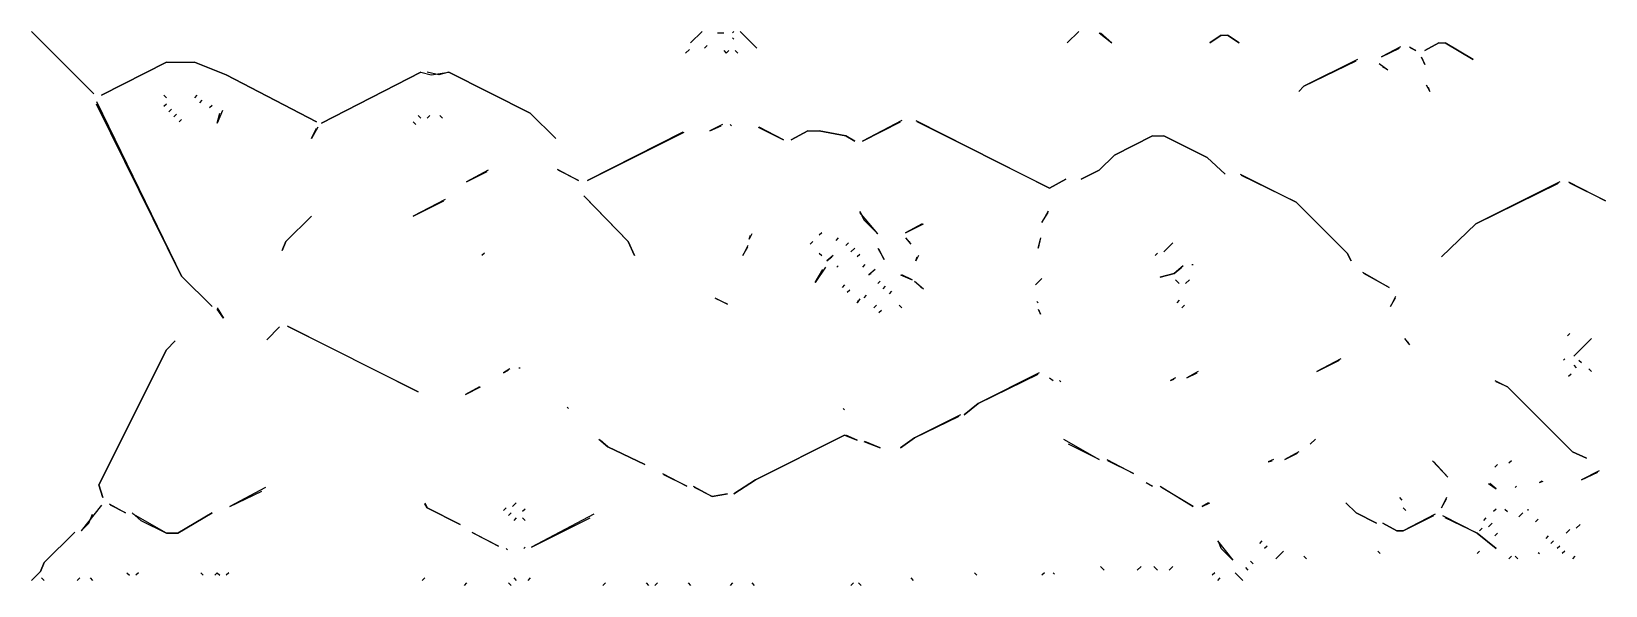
# Model space of a CAD drawing. Extents: x 1 to 2775, y -31 to 2075.
# Drawn here: x 25.2 to 231.3, y 2002.3 to 2074.8 of the extents above; entities that cross this region are included whole.
import ezdxf

# ---------------------------------------------------------------- set-up
doc = ezdxf.new("R2010")
doc.units = 0
doc.layers.add('LINEWORK', color=4, linetype='CONTINUOUS')

msp = doc.modelspace()

# ---------------------------------------------------------------- linework, layer by layer
at = {"layer": 'LINEWORK'}
for points in [[(25.1667, 2074.8333), (33.3333, 2066.6667)], [(113, 2074.8333), (111.5, 2073.3333)], [(115, 2074.6667), (115.8333, 2074.6667)], [(117.1667, 2074.8333), (117, 2074.6667)], [(118, 2074.8333), (120.1667, 2072.6667)], [(162.3333, 2074.8333), (160.8333, 2073.3333)], [(165, 2074.6667), (166.6667, 2073.3333), (165.1667, 2074.6667)], [(181, 2074.3333), (179.5, 2073.3333), (181, 2074.3333), (181.8333, 2074.3333), (183.3333, 2073.3333), (181.8333, 2074.3333)], [(111.3333, 2072.5), (110.8333, 2072)], [(113.6667, 2073), (113.3333, 2072.6667)], [(115.8333, 2072.3333), (116.1667, 2072), (116.5, 2072.3333), (116.1667, 2072)], [(117, 2074), (117.1667, 2073.8333)], [(117.3333, 2072.3333), (117.6667, 2072)], [(204.5, 2072.8333), (202, 2071.5), (204.3333, 2072.6667)], [(205.6667, 2072.8333), (206.5, 2072.3333), (205.8333, 2072.6667)], [(209.5, 2073.3333), (207.6667, 2072.3333), (209.5, 2073.3333), (210.3333, 2073.3333), (214, 2071.1667), (210.3333, 2073.3333)], [(42.8333, 2070.8333), (34.3333, 2066.5), (42.8333, 2070.8333), (46.5, 2070.8333), (50.6667, 2069.1667), (62.5, 2063), (50.6667, 2069.1667), (46.5, 2070.8333)], [(198.8333, 2071.1667), (191.8333, 2067.6667), (191.1667, 2067), (191.8333, 2067.6667), (198.6667, 2071)], [(201.6667, 2070.6667), (202.8333, 2069.8333), (202.1667, 2070.1667)], [(207.1667, 2071.5), (207.6667, 2070.5), (207.3333, 2071.3333)], [(76.1667, 2069.5), (63.1667, 2062.8333), (76.1667, 2069.5), (77.5, 2069.1667), (79.8333, 2069.5), (90.5, 2064.1667), (93.8333, 2060.8333), (90.5, 2064.1667), (79.8333, 2069.5), (78.5, 2069.1667), (77, 2069.5)], [(42.5, 2066.5), (42.8333, 2066.1667)], [(46.8333, 2066.5), (46.5, 2066.1667)], [(47.5, 2065.8333), (47.1667, 2065.5)], [(207.8333, 2067.8333), (208.3333, 2067), (208.1667, 2067.5)], [(33.6667, 2065.6667), (44.8333, 2042.8333), (48.8333, 2038.8333), (44.8333, 2042.8333), (33.6667, 2065.3333)], [(42.8333, 2065.3333), (42.5, 2065)], [(43.5, 2064.6667), (43.1667, 2064.3333)], [(44.1667, 2064), (43.8333, 2063.6667)], [(48.8333, 2065.1667), (48.5, 2064.8333)], [(50.1667, 2064.5), (49.5, 2062.8333), (49.8333, 2064.1667)], [(75.8333, 2063.8333), (76.1667, 2063.5)], [(77.3333, 2063.8333), (77, 2063.5)], [(78.6667, 2063.8333), (79, 2063.5)], [(44.8333, 2063.3333), (44.5, 2063)], [(62.6667, 2062.3333), (61.8333, 2060.8333), (62.5, 2062.1667)], [(75.1667, 2063), (75.5, 2062.6667)], [(110.5, 2061.6667), (98, 2055.3333), (110.6667, 2061.6667)], [(115.6667, 2062.6667), (114, 2061.8333), (115.5, 2062.5)], [(116.6667, 2062.6667), (116.8333, 2062.5)], [(120.3333, 2062.3333), (123.6667, 2060.6667), (120.5, 2062.3333)], [(126.8333, 2061.8333), (124.6667, 2060.6667), (126.8333, 2061.8333), (128.3333, 2061.8333), (131.8333, 2061.1667), (133, 2060.5), (131.8333, 2061.1667), (128.3333, 2061.8333)], [(139.1667, 2063.1667), (134, 2060.5), (139, 2063)], [(141, 2063.1667), (158.5, 2054.3333), (160.6667, 2055.5), (158.5, 2054.3333), (141.1667, 2063)], [(172, 2061.1667), (167, 2058.6667), (165, 2056.6667), (162.6667, 2055.5), (165, 2056.6667), (167, 2058.6667), (172, 2061.1667), (173.5, 2061.1667), (179.1667, 2058.3333), (181.5, 2056.1667), (179.1667, 2058.3333), (173.5, 2061.1667)], [(85, 2056.6667), (82.1667, 2055.1667), (84.8333, 2056.5)], [(94, 2056.8333), (96.8333, 2055.3333), (94.1667, 2056.6667)], [(183.5, 2056.1667), (190.8333, 2052.5), (197.5, 2045.8333), (198, 2044.8333), (197.5, 2045.8333), (190.8333, 2052.5), (183.6667, 2056)], [(225.3333, 2055.1667), (214.3333, 2049.6667), (209.8333, 2045.3333), (214.3333, 2049.6667), (225.1667, 2055)], [(226.5, 2055.1667), (231.3333, 2052.6667), (226.6667, 2055)], [(79.3333, 2052.8333), (75.1667, 2050.6667), (79.1667, 2052.6667)], [(97.5, 2053.3333), (103.3333, 2047.3333), (104.1667, 2045.5), (103.3333, 2047.3333), (97.6667, 2053.1667)], [(61.8333, 2050.6667), (58.5, 2047.3333), (58, 2046.1667), (58.5, 2047.3333)], [(133.6667, 2051.3333), (134.1667, 2050.1667), (136, 2048.3333), (133.6667, 2051.1667)], [(141.8333, 2049.6667), (139.6667, 2048.5), (142, 2049.6667)], [(158.3333, 2051.3333), (157.5, 2049.8333), (158.3333, 2051.1667)], [(119.5, 2048.3333), (119.1667, 2047.6667), (119.3333, 2048.1667)], [(127.5, 2047.3333), (127.1667, 2047)], [(128.6667, 2048.5), (128.3333, 2048.1667)], [(130.8333, 2047.8333), (130.5, 2047.5)], [(139.6667, 2047.8333), (140.3333, 2047), (140.1667, 2047.3333)], [(157.3333, 2047.8333), (157, 2046.5), (157.3333, 2047.6667)], [(84.5, 2045.8333), (84.1667, 2045.5)], [(119, 2046.8333), (118.3333, 2045.5), (119, 2046.6667)], [(128.3333, 2045.8333), (128.6667, 2045.5)], [(130.1667, 2045.5), (129.3333, 2044.8333), (130, 2045.3333)], [(132.1667, 2047.1667), (131.8333, 2046.8333)], [(133, 2046.5), (132.5, 2046)], [(133.6667, 2045.6667), (133.3333, 2045.3333)], [(136, 2046.5), (136.8333, 2045), (136.1667, 2046.3333)], [(141.3333, 2045.5), (141, 2044.8333), (141.1667, 2045.3333)], [(172.6667, 2045.8333), (172.3333, 2045.5)], [(174.6667, 2047.1667), (173.5, 2046)], [(129.1667, 2044), (127.8333, 2042), (128.8333, 2043.6667)], [(130.8333, 2044.1667), (130.6667, 2044)], [(134.3333, 2044.3333), (134, 2044)], [(135.6667, 2043.6667), (134.8333, 2043), (135.1667, 2043.1667)], [(176, 2044.1667), (174.8333, 2043.1667), (173, 2042.6667), (174.8333, 2043.1667), (175.8333, 2044)], [(177.1667, 2044.3333), (177.3333, 2044.3333)], [(199.5, 2043.3333), (203, 2041.3333), (199.6667, 2043.1667)], [(131.6667, 2041.6667), (131.3333, 2041.3333)], [(136.3333, 2042.1667), (136, 2041.8333)], [(137, 2041.5), (136.6667, 2041.1667)], [(139, 2043), (140.5, 2042.3333), (139.1667, 2043)], [(140.8333, 2042.1667), (142, 2041.1667), (141.6667, 2041.3333)], [(157.5, 2042.5), (156.6667, 2041.6667)], [(175, 2042.3333), (175.5, 2041.8333)], [(176.8333, 2042.3333), (176.3333, 2041.8333)], [(114.6667, 2040), (116.3333, 2039.1667), (114.8333, 2039.8333)], [(132.3333, 2041), (132, 2040.6667)], [(133.6667, 2039.8333), (133.3333, 2039.3333), (133.5, 2039.6667)], [(134.5, 2040.3333), (134.1667, 2040)], [(135.8333, 2039), (135.5, 2038.6667)], [(137.8333, 2040.8333), (137.5, 2040.5)], [(138.8333, 2039), (139.1667, 2038.6667)], [(156.8333, 2039.5), (157, 2039.3333)], [(175.5, 2039.6667), (175.1667, 2039.3333)], [(176.1667, 2039), (175.8333, 2038.6667)], [(203.8333, 2040.1667), (203.1667, 2038.8333), (203.8333, 2040)], [(49.5, 2038.6667), (50.3333, 2037.3333), (49.5, 2038.5)], [(136.5, 2038.3333), (136.1667, 2038)], [(157, 2038.5), (157.3333, 2037.8333), (157.1667, 2038.3333)], [(57.6667, 2036.1667), (56, 2034.5)], [(58.6667, 2036.3333), (75.8333, 2027.6667), (58.8333, 2036.1667)], [(226.6667, 2035.3333), (226.3333, 2035)], [(44, 2034.3333), (42.8333, 2033.1667), (34, 2015.5), (34.5, 2013.8333), (34, 2015.5), (42.8333, 2033.1667)], [(205, 2034.6667), (205.6667, 2033.8333), (205.5, 2034.1667)], [(229.5, 2034.6667), (227.1667, 2032.3333)], [(89, 2030.8333), (89.1667, 2030.8333)], [(196.6667, 2032), (193.5, 2030.3333), (196.5, 2031.8333)], [(226, 2032), (225.8333, 2031.8333)], [(227.1667, 2031.1667), (227.5, 2030.8333)], [(227.8333, 2031.8333), (228.1667, 2031.5)], [(87.8333, 2030.6667), (87, 2030.1667), (87.6667, 2030.5)], [(157.1667, 2030.1667), (149.1667, 2026.1667), (147.3333, 2024.6667), (149.1667, 2026.1667), (157, 2030)], [(158.5, 2029.5), (159, 2029.1667), (158.6667, 2029.3333)], [(159.8333, 2029.1667), (160, 2029)], [(175, 2029.5), (174.3333, 2029.1667), (174.8333, 2029.3333)], [(178, 2030.3333), (176.5, 2029.5), (177.8333, 2030.1667)], [(216.8333, 2029.1667), (218.5, 2028.3333), (227, 2019.8333), (228.8333, 2019), (227, 2019.8333), (218.5, 2028.3333), (217, 2029)], [(226.8333, 2030), (226.5, 2029.6667)], [(229.1667, 2030.6667), (229.5, 2030.3333)], [(83.8333, 2028.3333), (82, 2027.3333), (84, 2028.3333)], [(95.3333, 2025.6667), (95.5, 2025.5)], [(131.5, 2025.5), (131.6667, 2025.3333)], [(146.8333, 2024.6667), (140.8333, 2021.6667), (139, 2020.3333), (140.8333, 2021.6667), (146.6667, 2024.5)], [(99.5, 2021.5), (100.6667, 2020.5), (105.5, 2018.1667), (100.6667, 2020.5), (99.6667, 2021.3333)], [(131.6667, 2022), (120, 2016.1667), (117.1667, 2014.3333), (120, 2016.1667), (131.6667, 2022), (133.3333, 2021.3333), (131.8333, 2022)], [(134.1667, 2021.1667), (136.3333, 2020.3333), (134.3333, 2021.1667)], [(160.3333, 2021.5), (165, 2018.8333), (161, 2020.8333)], [(193.3333, 2021.5), (192.6667, 2020.8333)], [(166, 2018.8333), (169.5, 2017), (166.1667, 2018.6667)], [(187.8333, 2018.8333), (187.1667, 2018.5), (187.6667, 2018.6667)], [(191.1667, 2019.8333), (189.3333, 2018.8333), (191, 2019.6667)], [(208.6667, 2018.6667), (210.6667, 2016.5), (208.8333, 2018.5)], [(219, 2018.6667), (218.6667, 2018.3333)], [(107.8333, 2017), (111, 2015.3333), (108, 2016.8333)], [(217.1667, 2018.1667), (216.8333, 2017.8333)], [(230.5, 2017.3333), (228.1667, 2016.1667), (230.3333, 2017.1667)], [(55.8333, 2015.1667), (51.1667, 2012.6667), (55.3333, 2014.6667)], [(111.8333, 2015.3333), (114.3333, 2014), (116.3333, 2014.3333), (114.3333, 2014), (112, 2015.1667)], [(171.1667, 2015.8333), (172, 2015.3333), (171.3333, 2015.6667)], [(173, 2015.3333), (177.3333, 2012.6667), (173.1667, 2015.1667)], [(216, 2015.6667), (217, 2015), (216.1667, 2015.6667)], [(219.6667, 2015.3333), (219.5, 2015.1667)], [(223, 2016), (222.6667, 2015.8333), (223.1667, 2016)], [(34.3333, 2012.8333), (31.6667, 2009.5), (32.6667, 2010.5), (33.1667, 2011.6667)], [(35.3333, 2013), (37.5, 2011.8333), (35.5, 2012.8333)], [(76.6667, 2013.1667), (77, 2012.5), (81.3333, 2010.3333), (77, 2012.5), (76.6667, 2013)], [(87.3333, 2012.5), (87, 2012.1667)], [(88.6667, 2013.1667), (88.1667, 2012.6667)], [(89.8333, 2012.3333), (89.5, 2012)], [(179.3333, 2013.1667), (178.5, 2012.6667), (179.5, 2013.1667)], [(197.3333, 2013.1667), (198.6667, 2011.8333), (201.3333, 2010.5), (198.6667, 2011.8333)], [(204.3333, 2013.8333), (204.6667, 2013.5)], [(204.8333, 2012.5), (205.1667, 2012.1667)], [(210.5, 2013.8333), (209.8333, 2012.5), (210.5, 2013.6667)], [(217, 2012.3333), (216.6667, 2012)], [(218.1667, 2012.3333), (218.5, 2012)], [(221.1667, 2012.3333), (221.1667, 2012.1667)], [(38.3333, 2011.8333), (39.5, 2010.8333), (42.8333, 2009.1667), (44.3333, 2009.1667), (48.8333, 2011.8333), (44.3333, 2009.1667), (42.8333, 2009.1667), (38.5, 2011.6667)], [(88, 2011.8333), (87.6667, 2011.5)], [(88.6667, 2011.1667), (88.3333, 2010.8333)], [(89.5, 2011.1667), (89.8333, 2010.8333)], [(98.8333, 2011.6667), (90.6667, 2007.3333), (98.3333, 2011.1667)], [(209, 2011.6667), (204.8333, 2009.5), (204, 2009.5), (202.1667, 2010.5), (204, 2009.5), (204.8333, 2009.5), (208.8333, 2011.5)], [(210, 2011.5), (214.5, 2009.1667), (217, 2007.1667), (214.5, 2009.1667), (210.3333, 2011.1667)], [(215.6667, 2011.1667), (215.3333, 2010.8333)], [(216.5, 2010.5), (216, 2010)], [(220.5, 2011.8333), (220, 2011.3333)], [(222.5, 2011), (222.1667, 2010.6667)], [(228, 2010.3333), (227.5, 2009.8333)], [(30.8333, 2009.3333), (26.8333, 2005.3333), (26.3333, 2004.1667), (25.1667, 2003), (26.3333, 2004.1667), (26.8333, 2005.3333)], [(82.8333, 2009.3333), (86.3333, 2007.5), (83, 2009.1667)], [(180.5, 2008.1667), (182.5, 2005.6667), (181, 2007.1667), (180.6667, 2008)], [(186.3333, 2008.1667), (186, 2007.8333)], [(215.1667, 2009.8333), (214.8333, 2009.5)], [(217.1667, 2009.1667), (216.8333, 2008.8333)], [(223.8333, 2008.8333), (223.5, 2008.5)], [(224.5, 2008.1667), (224.1667, 2007.8333)], [(226.6667, 2009.6667), (226.1667, 2009.1667)], [(87.3333, 2007.1667), (87.5, 2007)], [(89.8333, 2007.3333), (89.6667, 2007.1667)], [(187, 2007.5), (186.6667, 2007.1667)], [(189.1667, 2006.8333), (188.1667, 2005.8333)], [(191.8333, 2006.1667), (192.1667, 2005.8333)], [(201.5, 2006.8333), (201.8333, 2006.5)], [(214.8333, 2006.8333), (214.5, 2006.5)], [(219, 2006.1667), (218.6667, 2005.8333)], [(219.5, 2006.1667), (219.8333, 2005.8333)], [(222.5, 2006.6667), (222.6667, 2006.5)], [(225.3333, 2007.5), (225, 2007.1667)], [(226, 2006.8333), (225.6667, 2006.5)], [(227.3333, 2006.1667), (227, 2005.8333)], [(37.6667, 2004), (38, 2003.6667)], [(39.1667, 2004), (38.8333, 2003.6667)], [(47.3333, 2004), (47.6667, 2003.6667)], [(49.5, 2004), (49.1667, 2003.6667), (49.5, 2004), (49.8333, 2003.6667)], [(51, 2004), (50.6667, 2003.6667)], [(148.6667, 2004), (149, 2003.6667)], [(157.8333, 2004), (157.5, 2003.6667)], [(159, 2004), (159.1667, 2003.8333)], [(165.1667, 2004.8333), (165.6667, 2004.3333)], [(170.5, 2004.8333), (170, 2004.3333)], [(172.1667, 2004.8333), (172.6667, 2004.3333)], [(174.6667, 2004.8333), (174.1667, 2004.3333)], [(180.1667, 2004), (179.8333, 2003.6667)], [(182.8333, 2004), (183.8333, 2003)], [(184.1667, 2004.6667), (184.5, 2004.3333)], [(184.8333, 2005.5), (185.1667, 2005.1667)], [(26.5, 2003.3333), (26.8333, 2003)], [(31.5, 2003.3333), (31.1667, 2003)], [(32.8333, 2003.3333), (33.1667, 2003)], [(76.6667, 2003.3333), (76.3333, 2003)], [(82.1667, 2002.6667), (81.8333, 2002.3333)], [(87.6667, 2002.6667), (88, 2002.3333)], [(88.3333, 2003.3333), (88.6667, 2003)], [(90.5, 2003.3333), (90.1667, 2003)], [(100.3333, 2002.6667), (100, 2002.3333)], [(105.6667, 2002.6667), (106, 2002.3333)], [(107.1667, 2002.6667), (106.8333, 2002.3333)], [(111.1667, 2002.6667), (111.5, 2002.3333)], [(117, 2002.6667), (116.6667, 2002.3333)], [(119.5, 2002.6667), (119.8333, 2002.3333)], [(132.8333, 2002.6667), (132.5, 2002.3333)], [(133.5, 2002.6667), (133.8333, 2002.3333)], [(140.3333, 2003.3333), (140.6667, 2003)], [(180.8333, 2003.3333), (180.5, 2003)]]:
    msp.add_lwpolyline(points, dxfattribs=at)

doc.saveas('drawing.dxf')
